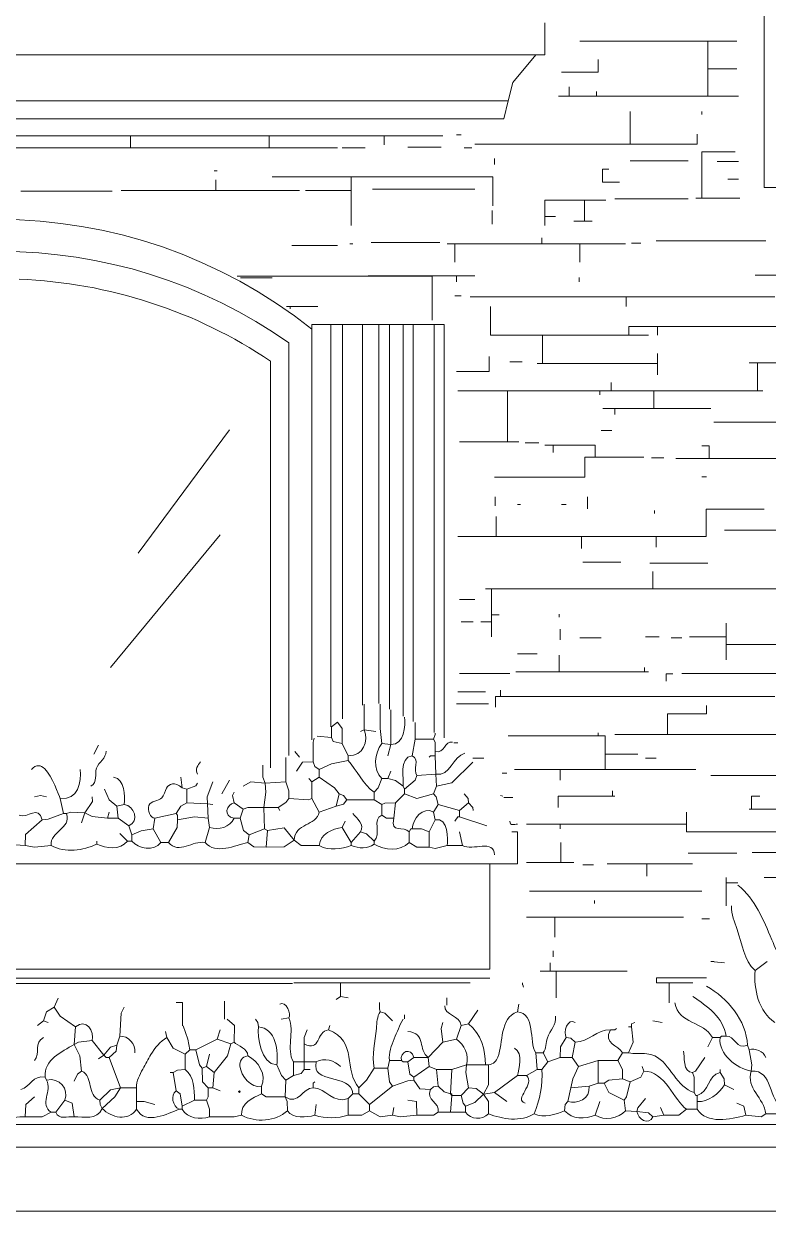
# Model space of a CAD drawing. Header units: millimetres. Extents: x 0 to 19989, y 0 to 8213.
# Drawn here: x 14649 to 16492, y 0 to 2939 of the extents above; entities that cross this region are included whole.
import ezdxf

# ---------------------------------------------------------------- set-up
doc = ezdxf.new("R2010")
doc.units = ezdxf.units.MM
for name, color, linetype, lineweight in [('ARCH', 7, 'Continuous', 13), ('GLASS', 7, 'Continuous', 13), ('GROUND', 7, 'Continuous', 13), ('LOUVERS', 7, 'Continuous', 13), ('MASONRY', 7, 'Continuous', 13), ('PLANTS', 94, 'Continuous', 13), ('WINDOWS', 7, 'Continuous', 13)]:
    doc.layers.add(name, color=color, linetype=linetype, lineweight=lineweight)

msp = doc.modelspace()

# ---------------------------------------------------------------- linework, layer by layer
at = {"layer": 'ARCH', "color": 7, "lineweight": 13}
for p, q in [((16481.9, 2533.9), (16481.9, 3382.4)), ((15938.9, 2941.2), (15938.9, 2862)), ((15916.3, 2862), (13201.4, 2862)), ((15859.7, 2794.1), (15916.3, 2862)), ((15938.9, 2862), (15916.3, 2862)), ((15848.4, 2748.9), (15859.7, 2794.1)), ((13280.5, 2748.9), (15848.4, 2748.9)), ((15837.1, 2703.6), (15848.4, 2748.9)), ((13291.9, 2703.6), (15837.1, 2703.6)), ((16606.3, 2533.9), (16481.9, 2533.9)), ((15856.9, 938.9), (15871, 938.9)), ((15871, 938.9), (15871, 859.7)), ((15803.2, 859.7), (13359.7, 859.7)), ((15871, 859.7), (15803.2, 859.7)), ((15803.2, 859.7), (15803.2, 599.5)), ((15803.2, 599.5), (13359.7, 599.5)), ((13359.7, 576.9), (15339.4, 576.9)), ((15339.4, 576.9), (15803.2, 576.9)), ((12115.4, 214.9), (17183.3, 214.9)), ((12115.4, 158.4), (17183.3, 158.4))]:
    msp.add_line(p, q, dxfattribs=at)
at = {"layer": 'GLASS', "color": 7, "lineweight": 13}
for p, q in [((14932.1, 1629), (15158.4, 1934.4)), ((14864.3, 1346.2), (15135.7, 1674.2))]:
    msp.add_line(p, q, dxfattribs=at)
at = {"layer": 'GROUND', "color": 7, "lineweight": 13}
msp.add_line((12115.4, 0), (17183.3, 0), dxfattribs=at)
at = {"layer": 'LOUVERS', "color": 7, "lineweight": 13}
for p, q in [((15362, 2194.6), (15409.1, 2194.6)), ((15362, 2183.3), (15362, 2194.6)), ((15362, 1166.7), (15362, 2183.3)), ((15409.1, 2194.6), (15438.2, 2194.6)), ((15409.1, 2194.6), (15409.1, 1198.8)), ((15438.2, 2194.6), (15487.6, 2194.6)), ((15438.2, 2194.6), (15438.2, 1218.7)), ((15487.6, 2194.6), (15528, 2194.6)), ((15487.6, 2194.6), (15487.6, 1252.3)), ((15528, 2194.6), (15554.7, 2194.6)), ((15528, 2194.6), (15528, 1257)), ((15554.7, 2194.6), (15588.3, 2194.6)), ((15554.7, 2194.6), (15554.7, 1243)), ((15588.3, 2194.6), (15613.4, 2194.6)), ((15588.3, 2194.6), (15588.3, 1225.3)), ((15613.4, 2194.6), (15664.7, 2194.6)), ((15613.4, 2194.6), (15613.4, 1212.1)), ((15664.7, 2194.6), (15690, 2194.6)), ((15664.7, 2194.6), (15664.7, 1185.1)), ((15690, 2194.6), (15690, 1171.7))]:
    msp.add_line(p, q, dxfattribs=at)
at = {"layer": 'MASONRY', "color": 7, "lineweight": 13}
for p, q in [((16025.6, 2895.9), (16085.5, 2895.9)), ((16085.5, 2895.9), (16342.4, 2895.9)), ((16342.4, 2828.1), (16342.4, 2895.9)), ((16414, 2895.9), (16342.4, 2895.9)), ((16070.9, 2850.7), (16070.9, 2819.2)), ((16414, 2828.1), (16342.4, 2828.1)), ((16342.4, 2760.2), (16342.4, 2828.1)), ((16070.9, 2819.2), (15980.4, 2819.2)), ((15999.2, 2760.2), (15999.2, 2782.8)), ((16067.1, 2760.2), (16067.1, 2771.5)), ((15972.9, 2760.2), (15999.2, 2760.2)), ((16067.1, 2760.2), (15999.2, 2760.2)), ((16342.4, 2760.2), (16067.1, 2760.2)), ((16342.4, 2760.2), (16417.8, 2760.2)), ((16150.1, 2641.4), (16150.1, 2722.5)), ((16327.3, 2714.9), (16327.3, 2722.5)), ((14913.3, 2662.1), (14357.1, 2662.1)), ((15256.4, 2662.1), (14913.3, 2662.1)), ((14913.3, 2662.1), (14913.3, 2632)), ((15256.4, 2632), (15256.4, 2662.1)), ((15256.4, 2662.1), (15541.1, 2662.1)), ((15541.1, 2662.1), (15541.1, 2639.5)), ((15541.1, 2662.1), (15686.3, 2662.1)), ((15720.2, 2664), (15731.5, 2664)), ((16316, 2641.4), (16316, 2665.9)), ((14913.3, 2632), (14357.1, 2632)), ((15256.4, 2632), (14913.3, 2632)), ((15256.4, 2632), (15426.1, 2632)), ((15494, 2632), (15437.4, 2632)), ((15599.5, 2633.9), (15682.5, 2633.9)), ((15757.9, 2632), (15739.1, 2632)), ((16089.7, 2641.4), (15765.5, 2641.4)), ((16150.1, 2641.4), (16089.7, 2641.4)), ((16150.1, 2641.4), (16316, 2641.4)), ((16327.3, 2590.5), (16327.3, 2622.5)), ((16327.3, 2622.5), (16410.3, 2622.5)), ((15814.5, 2590.5), (15814.5, 2605.6)), ((16150.1, 2599.9), (16293.4, 2599.9)), ((16327.3, 2507.5), (16327.3, 2590.5)), ((16365, 2598), (16417.8, 2598)), ((15120.7, 2575.4), (15128.2, 2575.4)), ((15429.9, 2560.3), (15264, 2560.3)), ((15460, 2560.3), (15429.9, 2560.3)), ((15460, 2560.3), (15460, 2526.4)), ((15460, 2560.3), (15799.4, 2560.3)), ((15799.4, 2560.3), (15810.6, 2560.3)), ((15810.6, 2560.3), (15810.6, 2488.7)), ((16097.3, 2579.1), (16081.4, 2579.1)), ((16081.4, 2579.1), (16081.4, 2547.1)), ((15124.4, 2526.4), (15124.4, 2552.8)), ((15512.8, 2530.2), (15765.5, 2530.2)), ((16081.4, 2547.1), (16123.7, 2547.1)), ((16417.8, 2554.7), (16391.4, 2554.7)), ((14641.8, 2524.5), (14868, 2524.5)), ((15124.4, 2526.4), (14890.6, 2526.4)), ((15124.4, 2526.4), (15331.8, 2526.4)), ((15346.9, 2526.4), (15460, 2526.4)), ((15460, 2439.7), (15460, 2526.4)), ((16037, 2502.6), (15938.9, 2502.6)), ((15938.9, 2502.6), (15938.9, 2462.3)), ((16037, 2502.6), (16037, 2451)), ((16089.7, 2502.6), (16037, 2502.6)), ((16293.4, 2505.7), (16112.4, 2505.7)), ((16312.2, 2507.5), (16327.3, 2507.5)), ((16327.3, 2507.5), (16421.6, 2507.5)), ((15808.8, 2477.4), (15808.8, 2443.4)), ((15938.9, 2439.7), (15938.9, 2462.3)), ((15965.3, 2462.3), (15938.9, 2462.3)), ((16010.6, 2451), (16037, 2451)), ((16055.8, 2451), (16037, 2451)), ((15313, 2390.6), (15426.1, 2390.6)), ((15463.8, 2394.4), (15456.3, 2394.4)), ((15588.2, 2398.2), (15509, 2398.2)), ((15678.7, 2398.2), (15588.2, 2398.2)), ((15716.4, 2394.4), (15697.6, 2394.4)), ((15716.4, 2349.2), (15716.4, 2394.4)), ((15931.4, 2394.4), (15716.4, 2394.4)), ((15931.4, 2394.4), (15931.4, 2409.5)), ((15931.4, 2394.4), (16025.6, 2394.4)), ((16025.6, 2349.2), (16025.6, 2394.4)), ((16138.8, 2394.4), (16025.6, 2394.4)), ((16176.5, 2396.3), (16153.8, 2396.3)), ((16214.2, 2402), (16485.7, 2402)), ((15384.6, 2314.2), (15177.8, 2314.2)), ((15185.4, 2310.1), (15264, 2310.1)), ((15565.6, 2314.2), (15384.6, 2314.2)), ((15501.5, 2315.2), (15720.2, 2315.2)), ((15659.9, 2314.2), (15565.6, 2314.2)), ((15659.9, 2205.9), (15659.9, 2314.2)), ((15720.2, 2300.2), (15720.2, 2315.2)), ((15765.5, 2315.2), (15720.2, 2315.2)), ((16023.8, 2311.5), (16023.8, 2300.2)), ((16666.7, 2317.1), (16459.3, 2317.1)), ((15731.5, 2266.2), (15716.4, 2266.2)), ((15754.1, 2263.7), (16140.6, 2263.7)), ((16140.6, 2239.8), (16140.6, 2263.7)), ((16140.6, 2263.7), (16440.4, 2263.7)), ((16451.7, 2263.7), (16440.4, 2263.7)), ((16474.4, 2263.7), (16451.7, 2263.7)), ((16508.3, 2263.7), (16474.4, 2263.7)), ((15308.5, 2239.8), (15299.3, 2239.8)), ((15308.5, 2239.8), (15308.5, 2233.9)), ((15308.5, 2239.8), (15377.1, 2239.8)), ((15804.7, 2239.8), (15804.7, 2168.4)), ((16172.7, 2190.2), (16146.4, 2190.2)), ((16146.4, 2190.2), (16146.4, 2168.4)), ((16217.9, 2190.2), (16172.7, 2190.2)), ((16217.9, 2168.2), (16217.9, 2190.2)), ((16704.4, 2190.2), (16217.9, 2190.2)), ((15804.7, 2168.4), (15933.3, 2168.4)), ((15933.3, 2098.4), (15933.3, 2168.4)), ((15933.3, 2168.4), (16146.4, 2168.4)), ((16195.3, 2168.4), (16146.4, 2168.4)), ((16217.9, 2098.4), (16217.9, 2122.9)), ((15801.3, 2115.4), (15801.3, 2078.3)), ((15852.2, 2102.2), (15882.4, 2102.2)), ((15933.3, 2098.4), (15920.1, 2098.4)), ((15933.3, 2098.4), (16021.9, 2098.4)), ((16021.9, 2098.4), (16217.9, 2098.4)), ((16217.9, 2098.4), (16217.9, 2070.1)), ((16444.2, 2100.3), (16464.9, 2100.3)), ((16464.9, 2100.3), (16464.9, 2030.7)), ((16523.4, 2100.3), (16464.9, 2100.3)), ((15801.3, 2078.3), (15720.2, 2078.3)), ((15724, 2030.7), (15846.5, 2030.7)), ((15846.5, 1904.2), (15846.5, 2030.7)), ((16074.7, 2030.7), (15846.5, 2030.7)), ((16074.7, 2030.7), (16074.7, 2021.1)), ((16102.9, 2030.7), (16074.7, 2030.7)), ((16102.9, 2051.3), (16102.9, 2030.7)), ((16208.5, 2030.7), (16102.9, 2030.7)), ((16208.5, 2030.7), (16208.5, 1987.2)), ((16208.5, 2030.7), (16432.9, 2030.7)), ((16432.9, 2030.7), (16464.9, 2030.7)), ((16478.1, 2030.7), (16464.9, 2030.7)), ((16112.4, 1987.2), (16082.2, 1987.2)), ((16112.4, 1972.1), (16112.4, 1987.2)), ((16112.4, 1987.2), (16208.5, 1987.2)), ((16349.9, 1987.2), (16208.5, 1987.2)), ((16595, 1953.2), (16357.5, 1953.2)), ((16078.4, 1932.5), (16104.8, 1932.5)), ((15846.5, 1904.2), (15727.8, 1904.2)), ((15874.8, 1904.2), (15846.5, 1904.2)), ((15889.9, 1902.3), (15923.8, 1902.3)), ((15938.9, 1896.5), (15959.7, 1896.5)), ((15959.7, 1896.5), (15959.7, 1877.8)), ((16063.3, 1896.5), (15959.7, 1896.5)), ((16063.3, 1866.5), (16063.3, 1896.5)), ((16345.6, 1894.7), (16327.3, 1894.7)), ((16345.6, 1862.8), (16345.6, 1894.7)), ((16037.6, 1817.3), (16037.6, 1866.5)), ((16037.6, 1866.5), (16063.3, 1866.5)), ((16184, 1866.5), (16063.3, 1866.5)), ((16202.9, 1864.6), (16233, 1864.6)), ((16319.8, 1862.8), (16263.2, 1862.8)), ((16345.6, 1862.8), (16319.8, 1862.8)), ((16345.6, 1862.8), (16376.3, 1862.8)), ((16376.3, 1862.8), (16538.5, 1862.8)), ((15814.5, 1817.3), (15829.6, 1817.3)), ((15829.6, 1817.3), (16037.6, 1817.3)), ((16327.3, 1817.5), (16338.6, 1817.5)), ((15816.4, 1745.9), (15816.4, 1768.5)), ((16044.5, 1738.3), (16044.5, 1768.5)), ((15878.6, 1749.6), (15871, 1749.6)), ((15980.4, 1749.6), (15991.7, 1749.6)), ((16210.4, 1734.5), (16210.4, 1727)), ((16481.9, 1738.2), (16338.5, 1738.2)), ((16338.5, 1738.2), (16338.5, 1670.4)), ((15818.3, 1719.5), (15818.3, 1670.4)), ((16383.9, 1685.5), (16653.5, 1685.5)), ((15724, 1670.4), (15818.3, 1670.4)), ((16029.4, 1670.4), (15818.3, 1670.4)), ((16029.4, 1670.4), (16214.2, 1670.4)), ((16029.4, 1670.4), (16029.4, 1640.3)), ((16214.2, 1670.4), (16214.2, 1644)), ((16338.5, 1670.4), (16214.2, 1670.4)), ((16127.4, 1606.3), (16033.2, 1606.3)), ((16199.1, 1604.4), (16342.4, 1604.4)), ((16206.6, 1541), (16206.6, 1583.7)), ((15806.9, 1541), (15791.9, 1541)), ((15806.9, 1476.2), (15806.9, 1541)), ((16025.6, 1541), (15806.9, 1541)), ((16059.6, 1541), (16025.6, 1541)), ((16206.6, 1541), (16059.6, 1541)), ((16206.6, 1541), (16515.8, 1541)), ((15765.5, 1514), (15727.8, 1514)), ((15806.9, 1476.2), (15806.9, 1459.3)), ((15806.9, 1476.2), (15825.8, 1476.2)), ((15974.7, 1470.6), (15974.7, 1478.1)), ((15731.5, 1459.3), (15761.7, 1459.3)), ((15780.5, 1459.3), (15806.9, 1459.3)), ((15806.9, 1421.6), (15806.9, 1459.3)), ((15976.6, 1440.4), (15976.6, 1414)), ((16387.6, 1421.6), (16387.6, 1455.5)), ((16078.4, 1419.7), (16025.6, 1419.7)), ((16187.8, 1421.6), (16221.7, 1421.6)), ((16278.3, 1419.7), (16251.9, 1419.7)), ((16387.6, 1421.6), (16297.1, 1421.6)), ((16387.6, 1421.6), (16387.6, 1402.8)), ((16387.6, 1365), (16387.6, 1402.8)), ((16387.6, 1402.8), (16593.1, 1402.8)), ((15871, 1380.1), (15920.1, 1380.1)), ((15974.7, 1376.3), (15974.7, 1334.8)), ((15727.8, 1331.1), (15852.2, 1331.1)), ((15867.3, 1334.8), (15974.7, 1334.8)), ((16185.9, 1334.8), (15974.7, 1334.8)), ((16185.9, 1334.8), (16185.9, 1346.2)), ((16185.9, 1334.8), (16195.3, 1334.8)), ((16255.7, 1330.5), (16238.8, 1330.5)), ((16238.8, 1330.5), (16238.8, 1312.2)), ((16876, 1331.1), (16278.3, 1331.1)), ((15791.9, 1285.8), (15724, 1285.8)), ((15816.9, 1248.1), (15816.9, 1274.5)), ((15816.9, 1274.5), (15829.6, 1274.5)), ((15829.6, 1289.6), (15829.6, 1274.5)), ((16508.3, 1274.5), (15829.6, 1274.5)), ((15799.4, 1255.7), (15720.2, 1255.7)), ((16338.6, 1251.9), (16338.6, 1231.1)), ((16338.6, 1231.1), (16242.5, 1231.1)), ((16242.5, 1231.1), (16242.5, 1180.2)), ((16070.9, 1176.5), (15848.4, 1176.5)), ((16070.9, 1176.5), (16070.9, 1184)), ((16070.9, 1176.5), (16088.5, 1176.5)), ((16088.5, 1176.5), (16088.5, 1131.2)), ((16112.4, 1180.2), (16242.5, 1180.2)), ((16576.2, 1180.2), (16242.5, 1180.2)), ((15724, 1159.3), (15713.6, 1159.3)), ((15760.9, 1121.5), (15788.1, 1121.5)), ((16088.5, 1093.5), (16088.5, 1131.2)), ((16168.9, 1131.2), (16088.5, 1131.2)), ((16187.8, 1121.8), (16214.2, 1121.8)), ((15863.5, 1093.5), (15976.6, 1093.5)), ((15976.6, 1093.5), (15976.6, 1067.1)), ((15976.6, 1093.5), (16088.5, 1093.5)), ((16115.5, 1093.5), (16088.5, 1093.5)), ((16312.2, 1093.5), (16115.5, 1093.5)), ((15833.3, 1084.1), (15844.6, 1084.1)), ((16349.9, 1078.4), (16581.8, 1078.4)), ((16106.7, 1027.4), (16106.7, 1040.7)), ((15837.2, 1024.5), (15859.7, 1024.5)), ((15999.2, 1027.4), (15971.6, 1027.4)), ((15971.6, 1027.4), (15971.6, 999.2)), ((16106.7, 1027.4), (15999.2, 1027.4)), ((16106.7, 1027.4), (16112.4, 1027.4)), ((16450.5, 995.5), (16450.5, 1027.5)), ((16450.5, 1027.5), (16470.6, 1027.5)), ((16289.6, 957.8), (16289.6, 987.9)), ((16450.5, 995.5), (16444.2, 995.5)), ((16450.5, 995.5), (16745.9, 995.5)), ((15976.6, 957.8), (15893.7, 957.8)), ((16289.6, 957.8), (15976.6, 957.8)), ((15976.6, 946.5), (15976.6, 957.8)), ((16289.6, 957.8), (16289.6, 939.1)), ((15978.5, 863.5), (15978.5, 912.5)), ((16289.6, 939.1), (16551.7, 939.1)), ((16293.4, 886.1), (16414, 886.1)), ((16542.2, 888), (16451.7, 888)), ((15893.7, 863.5), (15978.5, 863.5)), ((15978.5, 863.5), (16010.6, 863.5)), ((16059.6, 857.8), (16033.2, 857.8)), ((16191.6, 859.7), (16093.5, 859.7)), ((16191.6, 859.7), (16304.7, 859.7)), ((16191.6, 859.7), (16191.6, 829.6)), ((16387.6, 812.7), (16387.6, 825.8)), ((16481.9, 825.8), (16606.3, 825.8)), ((16416.9, 812.7), (16387.6, 812.7)), ((16387.6, 812.7), (16387.6, 755.7)), ((15901.2, 791.9), (16327.3, 791.9)), ((16061.5, 769.2), (16061.5, 761.7)), ((15963.4, 727.7), (15893.7, 727.7)), ((15963.4, 678.7), (15963.4, 727.7)), ((15963.4, 727.7), (16282.1, 727.7)), ((16327.3, 724), (16346.2, 724)), ((15959.7, 629.7), (15959.7, 644.8)), ((16349.9, 618), (16358, 618)), ((15927.6, 593.9), (15952.1, 593.9)), ((15952.1, 614.6), (15952.1, 593.9)), ((15967.2, 593.9), (15952.1, 593.9)), ((15967.2, 527.9), (15967.2, 593.9)), ((15967.2, 593.9), (16142.5, 593.9)), ((14252, 563.5), (15314.8, 563.5)), ((15367.5, 565.5), (15433.6, 565.5)), ((15433.6, 565.5), (15433.6, 538.4)), ((15494, 565.5), (15433.6, 565.5)), ((15754.2, 565.5), (15494, 565.5)), ((15883.4, 560.6), (15883.4, 565.6)), ((16339.3, 577.8), (16214.9, 577.8)), ((16214.9, 577.8), (16214.9, 565.6)), ((16214.9, 565.6), (16246.8, 565.6)), ((16246.8, 515.6), (16246.8, 565.6)), ((16246.8, 565.6), (16304.9, 565.6)), ((15026.4, 516.6), (15041.9, 516.6)), ((15041.9, 516.6), (15041.9, 459.2)), ((15146.3, 475.3), (15146.3, 520.4)), ((15529.4, 516.6), (15529.4, 499.2)), ((15696.3, 509.7), (15696.3, 527.9)), ((15591.8, 476.3), (15591.8, 486.4))]:
    msp.add_line(p, q, dxfattribs=at)
at = {"layer": 'PLANTS', "color": 94, "lineweight": 13}
for points in [[(15492, 1255.3), (15492.1, 1191.6)], [(15531.7, 1255.1), (15531.7, 1195.3), (15535.4, 1157.6)], [(15558.1, 1155.7), (15558.1, 1180.2), (15558.1, 1241.2)], [(15411, 1172.7), (15411, 1199.1), (15426.1, 1210.4)], [(15437.4, 1157.6), (15437.3, 1195.3), (15426.1, 1210.4)], [(15618.4, 1209.4), (15618.4, 1168.9)], [(15411, 1172.7), (15375.5, 1175.9)], [(15492.1, 1191.6), (15482.7, 1187.8)], [(15492.1, 1191.6), (15520.4, 1187.8)], [(15663.6, 1168.9), (15667.4, 1180.2), (15667.4, 1183.6)], [(14822.8, 1131.2), (14834.1, 1153.8)], [(15365.8, 1112.4), (15365.9, 1161.4), (15368.2, 1170.9)], [(15437.4, 1157.6), (15414.9, 1162.6), (15411, 1172.7)], [(15452.5, 1127.5), (15437.4, 1157.6)], [(15558.1, 1155.7), (15535.4, 1157.6)], [(15558.1, 1155.7), (15550.5, 1127.5)], [(15610.9, 1127.5), (15618.4, 1168.9)], [(15663.6, 1168.9), (15618.4, 1168.9)], [(15663.6, 1168.9), (15667.3, 1161.4), (15667.4, 1138.8)], [(15297.9, 1123), (15297.9, 1063.3)], [(15319.8, 1137.9), (15320.5, 1137.7), (15331.8, 1123.7)], [(15452.5, 1127.5), (15452.5, 1116.1)], [(15667.4, 1127.5), (15656.1, 1127.5), (15652.3, 1123.7)], [(15667.4, 1127.5), (15667.4, 1138.8)], [(15667.4, 1127.5), (15669.3, 1082.2)], [(15241.3, 1104.3), (15241.3, 1074.7), (15247, 1059.6)], [(15365.8, 1112.4), (15339.5, 1111.2), (15324.3, 1089.7)], [(15365.8, 1112.4), (15369.7, 1101.1), (15380.8, 1093.5)], [(15380.8, 1093.5), (15411, 1107.5), (15452.5, 1116.1)], [(15380.8, 1093.5), (15380.8, 1074.7)], [(15550.5, 1070.9), (15558.1, 1089.7)], [(15671.2, 1052), (15708.9, 1060.8), (15760.9, 1111.7)], [(15037.7, 1074.7), (15041.5, 1048.3)], [(15052.8, 1044.5), (15075.3, 1053.2), (15079.2, 1059.6)], [(15116.9, 1063.3), (15102.9, 1025.6), (15103.7, 1008.7)], [(15158.4, 1067.1), (15139.5, 1033.2)], [(15247, 1059.6), (15211.2, 1063.2), (15192.3, 1052)], [(15243.2, 999.2), (15248.7, 1037), (15247, 1059.6)], [(15247, 1059.6), (15297.9, 1063.3)], [(15305.4, 1021.9), (15305.3, 1040.7), (15297.9, 1063.3)], [(15362, 1063.3), (15354.5, 1070.9)], [(15362, 1063.3), (15380.8, 1074.7)], [(15362, 1063.3), (15362, 1021.9)], [(15429.9, 1033.2), (15418.6, 1048.1), (15380.8, 1074.7)], [(15516.6, 1037), (15526.7, 1048.3), (15535.4, 1070.9)], [(15535.4, 1070.9), (15550.5, 1070.9)], [(15588.2, 1052), (15569.4, 1065.9), (15550.5, 1070.9)], [(15592, 1044.5), (15618.2, 1067.1), (15622.2, 1078.4)], [(15669.3, 1082.2), (15622.2, 1078.4)], [(15671.2, 1052), (15669.3, 1082.2)], [(14675.7, 1025.6), (14690.8, 1029.4), (14705.9, 1025.6)], [(14849.2, 1044.5), (14860.6, 1018.1), (14879.3, 1003)], [(15052.8, 1044.5), (15041.5, 1048.3)], [(15052.8, 1010.6), (15052.8, 1044.5)], [(15169.7, 1037), (15166.2, 1029.4), (15169.7, 1010.6)], [(15422.3, 1003), (15429.9, 1033.2)], [(15448.7, 1018.1), (15441, 1029.3), (15429.9, 1033.2)], [(15516.6, 1037), (15516.6, 1018.1)], [(15592, 1033.2), (15569.4, 1010.6)], [(15592, 1044.5), (15588.2, 1052)], [(15592, 1033.2), (15592, 1044.5)], [(15592, 1033.2), (15622.2, 1021.9), (15663.6, 1033.2)], [(15671.2, 1052), (15663.6, 1033.2)], [(15675, 1006.8), (15670, 1025.6), (15663.6, 1033.2)], [(15750.4, 1010.6), (15749.2, 1021.9), (15739.1, 1033.2)], [(15829.6, 1029.4), (15834.9, 1027.1)], [(14747.4, 984.2), (14739.8, 1021.9)], [(14800.2, 986), (14819.8, 1014.3), (14819, 1025.6)], [(14898.2, 1006.8), (14879.3, 1003)], [(14883.1, 972.9), (14879.3, 1003)], [(15052.8, 1010.6), (15037.7, 1002.9), (15026.4, 984.2)], [(15052.8, 1010.6), (15103.7, 1008.7)], [(15103.7, 1008.7), (15116.9, 1006.8)], [(15103.7, 1008.7), (15105.6, 972.9)], [(15169.7, 1010.6), (15192.3, 995.5)], [(15305.4, 1021.9), (15297.7, 1011.6), (15279, 999.2)], [(15305.4, 1021.9), (15354.4, 1018.2), (15362, 1021.9)], [(15380.8, 987.9), (15362, 1021.9)], [(15422.3, 1003), (15380.8, 987.9)], [(15448.7, 1018.1), (15441, 1008), (15422.3, 1003)], [(15448.7, 1018.1), (15516.6, 1018.1)], [(15535.4, 1006.8), (15516.6, 1018.1)], [(15535.4, 1006.8), (15543, 1010.4), (15569.4, 1010.6)], [(15535.4, 1006.8), (15535.4, 980.4)], [(15565.6, 972.9), (15569.4, 1010.6)], [(15663.6, 987.9), (15675, 1006.8)], [(15727.8, 991.7), (15675, 1006.8)], [(15727.8, 991.7), (15750.4, 1010.6)], [(15750.4, 1010.6), (15760.5, 999.3), (15761.7, 991.7)], [(14747.4, 984.2), (14709.7, 970.1), (14694.6, 969.1)], [(14747.4, 984.2), (14754.9, 984.2)], [(14800.2, 986), (14766.2, 987.8), (14754.9, 984.2)], [(14800.2, 986), (14792.6, 961.5)], [(14800.2, 986), (14819, 976.8), (14856.7, 972.9)], [(14860.5, 987.9), (14856.7, 972.9)], [(14856.7, 972.9), (14883.1, 972.9)], [(14883.1, 972.9), (14909.5, 954)], [(14969.8, 946.5), (14973.6, 972.9)], [(15026.4, 984.2), (14973.6, 972.9)], [(15026.4, 984.2), (15030.2, 980.4), (15030.2, 969.1)], [(15105.6, 972.9), (15071.6, 976.5), (15030.2, 969.1)], [(15105.6, 972.9), (15109.4, 950.2)], [(15169.7, 972.9), (15184.8, 972.9)], [(15184.8, 972.9), (15192.3, 995.5)], [(15184.8, 972.9), (15193.5, 942.7), (15207.4, 931.4)], [(15243.2, 999.2), (15203.6, 999.1), (15192.3, 995.5)], [(15243.2, 999.2), (15279, 999.2)], [(15243.2, 999.2), (15245.1, 946.5)], [(15282.8, 991.7), (15279, 999.2)], [(15565.6, 972.9), (15546.8, 973), (15535.4, 980.4)], [(15667.4, 969.1), (15663.6, 987.9)], [(15727.8, 976.6), (15724, 976.6), (15716.4, 965.3)], [(15727.8, 976.6), (15727.8, 991.7)], [(15727.8, 976.6), (15795.6, 954)], [(14694.6, 969.1), (14653.5, 932.2), (14653.1, 905)], [(14917, 931.4), (14909.5, 954)], [(14969.8, 946.5), (14939.7, 941.6), (14917, 931.4)], [(14988.7, 912.5), (14969.8, 946.5)], [(15030.2, 969.1), (15029.1, 950.2), (15007.5, 912.5)], [(15098, 912.5), (15109.4, 950.2)], [(15245.1, 946.5), (15207.4, 931.4)], [(15252.6, 942.7), (15245.1, 946.5)], [(15252.6, 942.7), (15248.9, 901.2)], [(15252.6, 942.7), (15294, 948.9), (15318.6, 918.2)], [(15444.9, 965.3), (15437.4, 950.2)], [(15460, 912.5), (15437.4, 950.2)], [(15610.9, 946.5), (15607.1, 946.5), (15603.3, 938.9)], [(15610.9, 946.5), (15633.5, 946.3), (15652.3, 938.9)], [(15667.4, 969.1), (15652.3, 938.9)], [(14830.3, 908.7), (14830.3, 916.3)], [(14905.7, 916.3), (14886.9, 935.1)], [(14917, 916.3), (14905.7, 916.3)], [(14917, 916.3), (14917, 931.4)], [(14988.7, 912.5), (15007.5, 912.5)], [(15203.6, 912.5), (15207.4, 931.4)], [(15248.9, 901.2), (15218.7, 902.3), (15203.6, 912.5)], [(15248.9, 901.2), (15294.1, 902.3), (15318.6, 918.2)], [(15380.8, 905), (15335.6, 905.1), (15318.6, 918.2)], [(15460, 912.5), (15482.7, 938.9)], [(15460, 912.5), (15460, 905)], [(15516.6, 916.3), (15497.7, 934.1), (15482.7, 938.9)], [(15516.6, 916.3), (15516.6, 908.7)], [(15603.3, 938.9), (15603.3, 912.5)], [(15652.3, 901.2), (15622.2, 901.4), (15603.3, 912.5)], [(15652.3, 901.2), (15652.3, 938.9)], [(15735.3, 905), (15727.8, 938.9)], [(14604.1, 908.7), (14653.1, 905)], [(14653.1, 905), (14675.7, 901.2), (14717.2, 905)], [(15652.3, 901.2), (15667.4, 897.6), (15697.6, 905)], [(15735.3, 905), (15697.6, 905)], [(16358, 617.5), (16383.9, 614.6)], [(16489.4, 618.4), (16459.3, 595.8)], [(15318, 565.2), (15367.5, 565.4)], [(15886.1, 554.3), (15884.2, 560.2)], [(15422.3, 524.1), (15433.6, 531.7)], [(15433.6, 538.4), (15433.6, 531.7)], [(15452.5, 527.9), (15433.6, 531.7)], [(14724.7, 505.3), (14706, 494), (14698.3, 471.3)], [(14734.3, 527.6), (14724.7, 505.3)], [(14777.5, 456.3), (14739.8, 482.8), (14724.7, 505.3)], [(14886.9, 433.6), (14890.8, 490.2), (14898.2, 505.3)], [(15874.8, 512.8), (15871, 494)], [(14683.3, 460), (14698.3, 471.3)], [(14709.7, 467.6), (14698.3, 471.3)], [(15169.7, 418.6), (15171.2, 460), (15153.1, 475.3)], [(15230, 456.3), (15228.8, 467.6), (15222.5, 475.1)], [(15305.4, 478.9), (15286.6, 475.1)], [(15530.9, 498.6), (15531.7, 494)], [(15531.7, 494), (15543, 490), (15561.8, 471.3)], [(15773, 497.7), (15750.4, 463.8)], [(16206.6, 471.3), (16229.3, 467.6)], [(14777.5, 456.3), (14773.8, 412.9)], [(15000, 444.9), (15003.8, 429.9)], [(15043.6, 458.6), (15055.5, 426.1), (15060.3, 399.7)], [(15128.2, 426.1), (15135.7, 448.7)], [(15350.7, 448.7), (15343.3, 429.9), (15343.1, 414.8)], [(15403.5, 448.7), (15407.2, 460)], [(15686.3, 467.6), (15682.5, 452.5), (15686.3, 418.6)], [(15731.5, 460), (15720.2, 426.1)], [(15731.5, 460), (15750.4, 463.8)], [(16101.1, 448.7), (16112.4, 448.7), (16116.1, 452.5)], [(16146.3, 456.3), (16153.8, 456.3)], [(16146.3, 392.2), (16157.5, 418.6), (16153.8, 456.3)], [(16161.4, 467.6), (16153.8, 463.8), (16153.8, 456.3)], [(14819, 422.3), (14785.1, 418.4), (14773.8, 412.9)], [(14773.8, 412.9), (14787.8, 384.6), (14792.6, 346.9)], [(14819, 422.3), (14847.3, 386.5)], [(14879.3, 411), (14886.9, 433.6)], [(15049, 388.4), (15019, 403.6), (15003.8, 429.9)], [(15128.2, 426.1), (15075.4, 399.7)], [(15120.7, 343.1), (15153.4, 384.6), (15162.1, 414.8)], [(15162.1, 414.8), (15128.2, 426.1)], [(15162.1, 414.8), (15169.7, 418.6)], [(15343.1, 369.5), (15343.1, 414.8)], [(15686.3, 418.6), (15650.5, 380.8)], [(15686.3, 418.6), (15720.2, 426.1)], [(15976.6, 380.8), (15977.7, 407.2), (15991.7, 429.9)], [(15991.7, 429.9), (16003, 428.7), (16014.3, 418.6)], [(16014.3, 418.6), (16006.8, 380.8)], [(16353.7, 429.9), (16342.4, 407.2)], [(16353.7, 429.9), (16372.6, 429.9)], [(16372.6, 429.9), (16376.3, 433.6), (16387.6, 433.6)], [(14834.1, 377.1), (14847.3, 386.5)], [(14847.3, 386.5), (14864.3, 406.2), (14879.3, 411)], [(14847.3, 386.5), (14852.9, 380.8), (14860.5, 380.8)], [(14860.5, 380.8), (14878.1, 395.9), (14879.3, 411)], [(15060.3, 399.7), (15049, 388.4)], [(15049, 350.7), (15049, 388.4)], [(15060.3, 399.7), (15075.4, 399.7)], [(15090.5, 354.4), (15084.2, 362), (15075.4, 399.7)], [(15109.4, 388.4), (15101.8, 358.2)], [(15916.3, 392.2), (15935.1, 392.2)], [(15916.3, 392.2), (15920.1, 350.7)], [(15935.1, 392.2), (15946.5, 369.5)], [(16131.2, 392.2), (16119.9, 373.3)], [(16146.3, 392.2), (16131.2, 392.2)], [(16444.2, 399.7), (16440.4, 411)], [(16444.2, 399.7), (16451.6, 362), (16449.8, 346.9)], [(14888.8, 305.4), (14860.5, 380.8)], [(15090.5, 354.4), (15101.8, 358.2)], [(15090.5, 354.4), (15091.7, 320.5), (15105.6, 305.4)], [(15120.7, 343.1), (15101.8, 358.2)], [(15275.3, 362), (15287.6, 335.6), (15297.9, 324.3)], [(15343.1, 369.5), (15316.7, 369.5)], [(15316.7, 335.6), (15316.7, 369.5)], [(15373.3, 369.5), (15343.1, 369.5)], [(15343.1, 350.7), (15343.1, 369.5)], [(15516.6, 354.4), (15497.6, 324.3), (15478.9, 305.4)], [(15516.6, 354.4), (15550.5, 354.4)], [(15554.3, 373.3), (15550.5, 354.4)], [(15550.5, 354.4), (15554.5, 320.5), (15561.8, 309.2)], [(15584.5, 373.3), (15554.3, 373.3)], [(15599.5, 369.5), (15588.2, 369.5), (15584.5, 373.3)], [(15599.5, 369.5), (15614.6, 380.8)], [(15599.5, 369.5), (15604.5, 339.4), (15614.6, 331.8)], [(15614.6, 380.8), (15650.5, 380.8)], [(15614.6, 331.8), (15652.3, 358.2)], [(15650.5, 380.8), (15652.3, 358.2)], [(15671.2, 350.7), (15652.3, 358.2)], [(15744.7, 362), (15708.9, 350.7)], [(15744.7, 362), (15743, 343.1), (15750.4, 305.4)], [(15744.7, 362), (15791.9, 362)], [(15787.3, 289.6), (15799.2, 313), (15799.4, 362)], [(15791.9, 362), (15799.4, 362)], [(15931.4, 350.7), (15946.5, 369.5)], [(15976.6, 380.8), (15946.5, 369.5)], [(15976.6, 380.8), (16006.8, 380.8)], [(16003, 305.4), (16007.8, 328.1), (16021.9, 358.2)], [(16021.9, 358.2), (16006.8, 380.8)], [(16070.9, 373.3), (16021.9, 358.2)], [(16070.9, 373.3), (16119.9, 373.3)], [(16070.9, 373.3), (16070.9, 316.7)], [(16131.2, 328.1), (16131.1, 350.7), (16119.9, 373.3)], [(16184, 346.9), (16180.2, 358.2)], [(16304.7, 343.1), (16312.1, 347.1), (16334.8, 380.8)], [(14705.9, 324.3), (14702.1, 331.8)], [(14773.8, 321.8), (14782.5, 339.4), (14792.6, 346.9)], [(15018.9, 343.1), (15011.3, 343.1)], [(15049, 350.7), (15030.2, 349.6), (15018.9, 343.1)], [(15026.4, 297.9), (15018.9, 343.1)], [(15120.7, 343.1), (15116.9, 305.4)], [(15296, 282.8), (15297.9, 324.3)], [(15316.7, 335.6), (15297.9, 324.3)], [(15343.1, 350.7), (15335.6, 340.6), (15316.7, 335.6)], [(15343.1, 350.7), (15358.2, 350.7)], [(15561.8, 309.2), (15599.5, 323.2), (15614.6, 324.3)], [(15614.6, 331.8), (15614.6, 324.3)], [(15656.1, 301.7), (15629.9, 302.9), (15614.6, 324.3)], [(15708.9, 350.7), (15671.2, 350.7)], [(15671.2, 350.7), (15675, 309.2)], [(15708.9, 350.7), (15705.1, 290.3)], [(15814.5, 294.1), (15871, 335.6)], [(15893.7, 335.6), (15871, 335.6)], [(15893.7, 335.6), (15920.1, 350.7)], [(15931.4, 350.7), (15920.1, 350.7)], [(16086, 316.7), (16097.3, 324.1), (16131.2, 328.1)], [(16150.1, 320.5), (16131.2, 328.1)], [(16150.1, 320.5), (16176.5, 332), (16184, 346.9)], [(16304.7, 343.1), (16308.3, 331.8), (16308.4, 294.1)], [(16372.6, 350.7), (16372.6, 343.1)], [(16383.9, 313), (16382.7, 328.1), (16372.6, 343.1)], [(14888.8, 305.4), (14864.3, 300.5), (14837.9, 275.3)], [(14888.8, 305.4), (14874.5, 283), (14843.5, 254.5)], [(14888.8, 305.4), (14928.4, 305.4)], [(14928.4, 305.4), (14928.4, 271.5)], [(15026.4, 297.9), (15036.5, 290.3), (15041.5, 260.2)], [(15101.8, 275.3), (15105.4, 282.8), (15105.6, 305.4)], [(15116.9, 305.4), (15105.6, 305.4)], [(15116.9, 305.4), (15135.7, 297.9)], [(15237.6, 309.2), (15237.6, 290.3)], [(15369.5, 320.5), (15365.8, 316.7), (15365.8, 305.4)], [(15478.9, 290.3), (15478.9, 305.4)], [(15505.3, 264), (15561.8, 309.2)], [(15656.1, 301.7), (15663.7, 308), (15675, 309.2)], [(15705.1, 290.3), (15690, 295.2), (15675, 309.2)], [(15750.4, 305.4), (15731.5, 286.6)], [(15787.3, 289.6), (15769.2, 304.2), (15750.4, 305.4)], [(15787.3, 289.6), (15814.5, 294.1)], [(15814.5, 294.1), (15844.6, 271.5)], [(15995.5, 271.5), (16003, 305.4)], [(16048.3, 309.2), (16003, 305.4)], [(16048.3, 309.2), (16070.9, 316.7)], [(16086, 316.7), (16070.9, 316.7)], [(16086, 316.7), (16097.3, 294.3), (16135, 275.3)], [(16150.1, 320.5), (16141.3, 282.8), (16135, 275.3)], [(16308.4, 294.1), (16312.2, 286.6), (16316, 286.6)], [(16383.9, 313), (16406.5, 301.7)], [(14653.1, 233.8), (14654.3, 264), (14675.7, 282.8)], [(14728.5, 245.1), (14751.1, 275.3)], [(14751.1, 275.3), (14768.8, 267.6), (14773.8, 233.8)], [(14843.5, 254.5), (14838.1, 263.9), (14837.9, 275.3)], [(14973.6, 264), (14947.2, 271.3), (14928.4, 271.5)], [(14928.4, 252.6), (14928.4, 271.5)], [(15071.6, 275.3), (15041.5, 260.2)], [(15071.6, 275.3), (15101.8, 275.3)], [(15109.4, 233.8), (15109.2, 252.6), (15101.8, 275.3)], [(15296, 282.8), (15248.9, 283), (15237.6, 290.3)], [(15296, 282.8), (15301.5, 271.5), (15301.7, 248.9)], [(15452.5, 279), (15463.8, 290.3)], [(15452.5, 279), (15452.5, 237.6)], [(15463.8, 290.3), (15478.9, 290.3)], [(15505.3, 264), (15478.9, 290.3)], [(15599.5, 275.3), (15621, 271.3), (15622.2, 237.6)], [(15708.9, 286.6), (15708.9, 290.3), (15705.1, 290.3)], [(15708.9, 286.6), (15705.1, 290.3)], [(15708.9, 286.6), (15705.1, 245.1)], [(15708.9, 286.6), (15731.5, 286.6)], [(15742.8, 260.2), (15736.5, 267.7), (15731.5, 286.6)], [(15787.3, 289.6), (15765.5, 268.9), (15742.8, 260.2)], [(15787.3, 289.6), (15799.2, 271.5), (15799.4, 241.3)], [(15987.9, 248.9), (15989, 263.9), (15995.5, 271.5)], [(16063.3, 237.6), (16074.7, 271.5)], [(16138.8, 248.9), (16135, 275.3)], [(16167, 247), (16169.2, 256.3), (16187.8, 279)], [(16316, 271.5), (16316, 286.6)], [(16316, 271.5), (16316, 252.6)], [(16436.7, 237.6), (16431.7, 260), (16414, 267.7)], [(14717.2, 245.1), (14694.6, 233.8), (14653.1, 233.8)], [(14728.5, 245.1), (14717.2, 245.1)], [(15033.9, 252.6), (15041.5, 252.6)], [(15041.5, 260.2), (15041.5, 252.6)], [(15109.4, 233.8), (15169.7, 233.9), (15188.5, 237.6)], [(15369.5, 237.6), (15373.3, 264)], [(15505.3, 248.9), (15486.4, 237.7), (15452.5, 237.6)], [(15505.3, 264), (15505.3, 248.9)], [(15561.8, 237.6), (15531.7, 233.9), (15505.3, 248.9)], [(15561.8, 237.6), (15565.6, 256.4)], [(15561.8, 237.6), (15580.7, 233.8), (15622.2, 237.6)], [(15675, 245.1), (15663.6, 237.7), (15622.2, 237.6)], [(15705.1, 245.1), (15675, 245.1)], [(15742.8, 245.1), (15705.1, 245.1)], [(15742.8, 245.1), (15742.8, 260.2)], [(16167, 247), (16138.8, 248.9)], [(16167, 247), (16195.3, 244), (16206.6, 233.8)], [(16206.6, 233.8), (16233, 237.6)], [(16233, 237.6), (16225.5, 256.4)], [(16289.6, 252.6), (16270.7, 237.7), (16233, 237.6)], [(16289.6, 252.6), (16316, 252.6)], [(16436.7, 237.6), (16474.4, 233.9), (16485.7, 241.3)], [(16485.7, 241.3), (16515.8, 241.5), (16530.9, 252.6)]]:
    msp.add_lwpolyline(points, dxfattribs=at)
msp.add_lwpolyline([(15181, 296), (15182.9, 297.9), (15184.8, 296), (15182.9, 294.1)], close=True, dxfattribs=at)
for points in [[(15558.1, 1155.7), (15591.8, 1153.4), (15594, 1202.6), (15592, 1223.3)], [(15492.1, 1191.6), (15503, 1164.5), (15489.6, 1125.3), (15452.5, 1127.5)], [(15535.4, 1070.9), (15513.1, 1093.9), (15517.2, 1133.5), (15535.4, 1157.6)], [(15710.7, 1160.8), (15690.4, 1166.2), (15690.9, 1130.4), (15667.4, 1138.8)], [(15610.9, 1127.5), (15576.7, 1123.3), (15591.3, 1067.3), (15588.2, 1052)], [(15610.9, 1127.5), (15631.2, 1116.4), (15610.9, 1093.9), (15622.2, 1078.4)], [(15741.3, 1134.1), (15710.3, 1125.8), (15704.9, 1074.9), (15669.3, 1082.2)], [(14739.8, 1021.9), (14784.3, 1016.3), (14792.3, 1063.1), (14788.8, 1093.5)], [(15086.7, 1112.4), (15080.6, 1104.7), (15072.3, 1092.2), (15079.2, 1082.2)], [(15516.6, 1037), (15488.2, 1057), (15473, 1091.7), (15452.5, 1116.1)], [(14898.2, 1006.8), (14899, 1029.2), (14900.3, 1068), (14871.8, 1074.7)], [(14638, 980.4), (14658.6, 970.8), (14685.9, 1006.5), (14694.6, 969.1)], [(14898.2, 1006.8), (14922, 1003.1), (14937.4, 965.8), (14909.5, 954)], [(15169.7, 972.9), (15140.9, 977.3), (15152, 1007.4), (15169.7, 1010.6)], [(15610.9, 946.5), (15610, 969.7), (15638.1, 1004), (15663.6, 987.9)], [(14754.9, 984.2), (14768, 945.8), (14713.7, 941.7), (14717.2, 905)], [(15169.7, 972.9), (15160, 950.1), (15131.2, 942.7), (15109.4, 950.2)], [(15318.6, 918.2), (15319.9, 960.8), (15373.5, 953.3), (15380.8, 987.9)], [(15482.7, 938.9), (15493.1, 956.7), (15474.7, 973.2), (15463.8, 984.2)], [(15516.6, 916.3), (15534.7, 933), (15510.9, 971.2), (15535.4, 980.4)], [(15565.6, 972.9), (15555.7, 933.2), (15590, 955.3), (15603.3, 938.9)], [(15667.4, 969.1), (15701.5, 975), (15698.7, 919.3), (15697.6, 905)], [(15380.8, 905), (15382.7, 934.8), (15413.2, 945.7), (15437.4, 950.2)], [(15871, 957.8), (15863.7, 958.6), (15852.4, 952.9), (15852.2, 965.3)], [(14830.3, 908.7), (14853.8, 898.3), (14887.3, 892.4), (14905.7, 916.3)], [(14917, 916.3), (14933.7, 896.4), (14971.3, 890.3), (14988.7, 912.5)], [(15098, 912.5), (15067.4, 918.7), (15033.8, 882.3), (15007.5, 912.5)], [(15203.6, 912.5), (15172.9, 905.9), (15124.3, 882), (15098, 912.5)], [(15603.3, 912.5), (15579.4, 890.2), (15542.6, 893.1), (15516.6, 908.7)], [(15735.3, 905), (15760.6, 891.8), (15814, 921.5), (15814, 882.4)], [(14830.3, 908.7), (14796.4, 892.5), (14751.1, 886.6), (14717.2, 905)], [(15380.8, 905), (15405.3, 891.3), (15435, 896.5), (15460, 905)], [(15460, 905), (15477.9, 897.7), (15500.6, 896.5), (15516.6, 908.7)], [(16459.3, 595.8), (16455.3, 550.4), (16468, 493.6), (16508.3, 467.6)], [(16304.9, 531.9), (16340.7, 508.2), (16380.7, 479.2), (16387.6, 433.6)], [(16440.4, 411), (16438.3, 472.2), (16390.7, 528.1), (16339.3, 557.3)], [(15282.8, 512.8), (15297.6, 522.5), (15312.9, 485.6), (15305.4, 478.9)], [(15731.5, 460), (15730.4, 483.9), (15689.4, 485.8), (15691.2, 508.1)], [(16353.7, 429.9), (16332.1, 470.1), (16270.4, 463), (16260.5, 515.6)], [(14819, 422.3), (14824.4, 444.7), (14803.5, 479.7), (14777.5, 456.3)], [(15305.4, 478.9), (15320.4, 444.5), (15297.8, 402.1), (15316.7, 369.5)], [(15871, 494), (15916.4, 488.8), (15899, 420.6), (15916.3, 392.2)], [(15991.7, 429.9), (15984.3, 442.4), (15994.4, 479.5), (16014.3, 467.6)], [(15275.3, 362), (15235, 365), (15228, 433.1), (15230, 456.3)], [(15275.3, 362), (15280.5, 394.4), (15273.6, 453.7), (15230, 456.3)], [(15403.5, 448.7), (15372.2, 446.5), (15384.4, 391.5), (15343.1, 414.8)], [(15403.5, 448.7), (15476.1, 422.4), (15440.6, 347.5), (15478.9, 305.4)], [(15599.5, 444.9), (15646.3, 441.2), (15623.8, 397.9), (15650.5, 380.8)], [(15791.9, 362), (15791.7, 399.3), (15781.5, 439.3), (15750.4, 463.8)], [(16101.1, 448.7), (16067.5, 451.9), (16047.2, 417.8), (16014.3, 418.6)], [(16101.1, 448.7), (16082.6, 414.3), (16120.7, 411.1), (16131.2, 392.2)], [(14698.3, 429.9), (14673, 417.5), (14691.9, 390.4), (14675.7, 373.3)], [(14773.8, 412.9), (14743.6, 393.9), (14699.3, 376.3), (14702.1, 331.8)], [(14924.6, 392.2), (14926.6, 413.8), (14908.6, 434.4), (14886.9, 433.6)], [(15203.6, 384.6), (15204.9, 402.8), (15178.3, 409), (15169.7, 418.6)], [(15744.7, 362), (15752.7, 386), (15739.4, 411.8), (15720.2, 426.1)], [(16372.6, 429.9), (16368.5, 388.2), (16413.1, 353.7), (16449.8, 346.9)], [(16440.4, 411), (16412.9, 398.7), (16409, 435), (16387.6, 433.6)], [(15237.6, 309.2), (15251.5, 336.2), (15229.5, 373.2), (15203.6, 384.6)], [(15584.5, 373.3), (15578.2, 394.7), (15609, 407.5), (15614.6, 380.8)], [(15863.5, 403.5), (15886.7, 390.9), (15874.8, 352.3), (15871, 335.6)], [(16304.7, 343.1), (16279.6, 343), (16285.1, 385.2), (16282.1, 395.9)], [(16444.2, 399.7), (16460.1, 404.1), (16479.7, 396.8), (16485.7, 380.8)], [(15373.3, 369.5), (15358.5, 313), (15458.9, 343.8), (15463.8, 290.3)], [(15373.3, 369.5), (15391.9, 381.5), (15419.2, 372.4), (15433.6, 358.2)], [(14641.8, 301.7), (14665.4, 306.5), (14672.5, 338.6), (14702.1, 331.8)], [(14705.9, 324.3), (14720.4, 298.1), (14686.7, 264.4), (14717.2, 245.1)], [(14751.1, 275.3), (14761.1, 301.5), (14738.4, 332.8), (14705.9, 324.3)], [(14792.6, 346.9), (14822.9, 333), (14804.2, 286.5), (14837.9, 275.3)], [(15071.6, 275.3), (15072.4, 300.8), (15070.8, 333.2), (15049, 350.7)], [(15893.7, 335.6), (15916.5, 316.8), (15860.6, 275.8), (15889.9, 267.7)], [(15931.4, 350.7), (15934.5, 313.4), (15926.3, 275.9), (15912.5, 241.3)], [(16289.6, 252.6), (16260.2, 272.7), (16235.5, 347.7), (16184, 346.9)], [(16316, 286.6), (16346.8, 295.2), (16341.2, 336.7), (16372.6, 343.1)], [(16485.7, 241.3), (16482, 279.8), (16435.7, 304.9), (16449.8, 346.9)], [(16449.8, 346.9), (16504.7, 350.3), (16490, 274), (16530.9, 252.6)], [(15033.9, 252.6), (15018, 259.8), (15011.1, 287.1), (15026.4, 297.9)], [(15296, 282.8), (15330.8, 261.7), (15339.2, 305.5), (15365.8, 305.4)], [(15452.5, 279), (15414.2, 265), (15398.1, 304.8), (15365.8, 305.4)], [(15656.1, 301.7), (15643.1, 275.1), (15679.8, 269.8), (15675, 245.1)], [(16048.3, 309.2), (16052.1, 276.4), (16018.9, 265.4), (15995.5, 271.5)], [(16383.9, 313), (16369.4, 291.5), (16344.1, 269.2), (16316, 271.5)], [(15188.5, 237.6), (15185.1, 267.8), (15216.7, 280.5), (15237.6, 290.3)], [(14600.3, 241.3), (14613.9, 225.5), (14635.3, 235.8), (14653.1, 233.8)], [(14728.5, 245.1), (14736.9, 225.1), (14757.7, 235.2), (14773.8, 233.8)], [(14773.8, 233.8), (14799.2, 234.8), (14829.2, 223.3), (14843.5, 254.5)], [(14928.4, 252.6), (14908.2, 221.5), (14865.9, 231.1), (14843.5, 254.5)], [(15033.9, 252.6), (15006.4, 242.3), (14950.9, 211.8), (14928.4, 252.6)], [(15109.4, 233.8), (15086, 226.2), (15055.5, 228.8), (15041.5, 252.6)], [(15301.7, 248.9), (15272.9, 221.5), (15223.1, 219), (15188.5, 237.6)], [(15301.7, 248.9), (15316.3, 227.7), (15349.4, 232.5), (15369.5, 237.6)], [(15369.5, 237.6), (15396.2, 229.1), (15425.8, 229.6), (15452.5, 237.6)], [(15742.8, 245.1), (15755.4, 226.9), (15784.1, 225), (15799.4, 241.3)], [(15799.4, 241.3), (15834.3, 227.4), (15879.3, 220.4), (15912.5, 241.3)], [(15987.9, 248.9), (15965.5, 238.3), (15936.5, 230.8), (15912.5, 241.3)], [(15987.9, 248.9), (16006.5, 226.8), (16038.8, 228), (16063.3, 237.6)], [(16138.8, 248.9), (16120.7, 228.8), (16086.6, 224), (16063.3, 237.6)], [(16167, 247), (16168.4, 228.4), (16195.7, 210.6), (16206.6, 233.8)], [(16436.7, 237.6), (16397.4, 227.7), (16340.2, 214.3), (16316, 252.6)]]:
    msp.add_open_spline(points, degree=3, dxfattribs=at)
for points, knots in [([(14815.2, 1052), (14833.5, 1062), (14815.2, 1101.9), (14853.8, 1121.4), (14852.9, 1138.8)], [0, 0, 0, 0, 0.497712, 1, 1, 1, 1]), ([(14668.2, 1093.5), (14680.2, 1106.8), (14713.7, 1100.1), (14734.7, 1030.1), (14739.8, 1021.9)], [0, 0, 0, 0, 0.332377, 1, 1, 1, 1]), ([(14973.6, 972.9), (14962.3, 972.6), (14947.2, 1017.2), (14995.6, 1014.4), (14999.5, 1053.7), (15021.7, 1063.6), (15041.5, 1048.3)], [0, 0, 0, 0, 0.2498, 0.533696, 0.73381, 1, 1, 1, 1]), ([(16538.5, 554.3), (16534, 595.7), (16495.1, 682.9), (16459.6, 771.5), (16416.9, 807.2)], [0, 0, 0, 0, 0.437159, 1, 1, 1, 1]), ([(16400.8, 755.7), (16400.1, 734.6), (16424.9, 683.6), (16431, 621), (16459.3, 595.8)], [0, 0, 0, 0, 0.352727, 1, 1, 1, 1]), ([(15516.6, 354.4), (15510.1, 386.2), (15523.7, 435), (15523.2, 481.2), (15531.7, 494)], [0, 0, 0, 0, 0.6931, 1, 1, 1, 1]), ([(15554.3, 373.3), (15552, 392.4), (15566.1, 426), (15579.6, 460.2), (15587.9, 475.3)], [0, 0, 0, 0, 0.511965, 1, 1, 1, 1]), ([(15871, 494), (15825.3, 476.8), (15840.6, 402.3), (15812.7, 364.2), (15799.4, 362)], [0, 0, 0, 0, 0.795601, 1, 1, 1, 1]), ([(15935.1, 392.2), (15943, 403.1), (15939.3, 437.5), (15968.5, 461.8), (15965.3, 482.7)], [0, 0, 0, 0, 0.405802, 1, 1, 1, 1]), ([(14928.4, 305.4), (14927.9, 323.3), (14942.9, 348.7), (14966, 393.5), (14986.1, 420), (15003.8, 429.9)], [0, 0, 0, 0, 0.335667, 0.611834, 1, 1, 1, 1]), ([(15237.6, 309.2), (15212.5, 303.2), (15173.7, 349.4), (15188.2, 382), (15203.6, 384.6)], [0, 0, 0, 0, 0.672759, 1, 1, 1, 1]), ([(16146.3, 392.2), (16160, 389.1), (16183.8, 393.1), (16247.3, 375.5), (16265.4, 305.5), (16308.4, 294.1)], [0, 0, 0, 0, 0.229286, 0.332146, 1, 1, 1, 1])]:
    msp.add_open_spline(points, degree=3, knots=knots, dxfattribs=at)
at = {"layer": 'WINDOWS', "color": 7, "lineweight": 13}
for p, q in [((15305.4, 2149.3), (15305.4, 1128.1)), ((15260.2, 2104.1), (15260.2, 1097.3))]:
    msp.add_line(p, q, dxfattribs=at)
for centre, radius, start, end in [((14587.1, 1213.2), 1241.6, 51.3827, 128.6173), ((14592.8, 1140), 1235.6, 54.7748, 125.2252), ((14592.8, 1112.1), 1195.6, 56.0677, 87.8311)]:
    msp.add_arc(centre, radius, start, end, dxfattribs=at)

doc.saveas('drawing.dxf')
